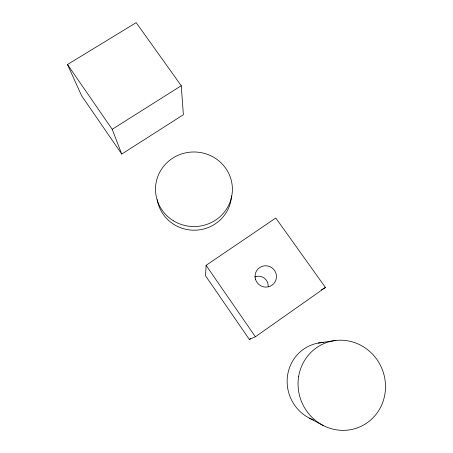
<?xml version="1.0" encoding="UTF-8"?>
<svg xmlns="http://www.w3.org/2000/svg" width="453" height="453" viewBox="0 0 453 453"><rect width="100%" height="100%" fill="white"/><g stroke="black" fill="none" stroke-linecap="round" stroke-linejoin="round"><path stroke-width="0.68" d="M206.081 265.339L205.566 275.832L249.354 339.444L255.396 336.789L325.424 287.474L275.803 218.029L206.081 265.339L255.396 336.789M249.354 339.444L250.515 338.629M121.749 154.071L183.374 114.717L181.251 85.725L136.177 22.65L67.48 64.519L81.614 95.77L121.749 154.071L112.197 129.315L67.48 64.519M112.197 129.315L181.251 85.725M321.268 289.92L325.424 287.474M318.244 343.068L335.956 340.435M309.388 418.136L323.266 425.543M254.705 276.998A9.587 9.462 44.2 0 1 268.176 286.443M231.506 195.832A37.412 36.331 0.3 0 1 196.109 230.164A37.412 36.331 0.3 0 1 157.208 199.603M313.538 419.976A40.17 38.641 69.2 0 1 287.479 376.103A40.17 38.641 69.2 0 1 323.68 342.485M255.475 279.212A10.77 10.606 40.2 0 0 273.453 283.98A10.77 10.606 40.2 0 0 268.369 266.126A10.77 10.606 40.2 0 0 255.475 279.212M173.55 220.871A38.448 37.288 0.5 0 0 232.372 190.617A38.448 37.288 0.5 0 0 175.917 156.325A38.448 37.288 0.5 0 0 173.55 220.871M298.652 376.494A45.362 43.46 67.7 0 0 357.089 427.977A45.362 43.46 67.7 0 0 369.614 351.375A45.362 43.46 67.7 0 0 298.652 376.494"/></g></svg>
